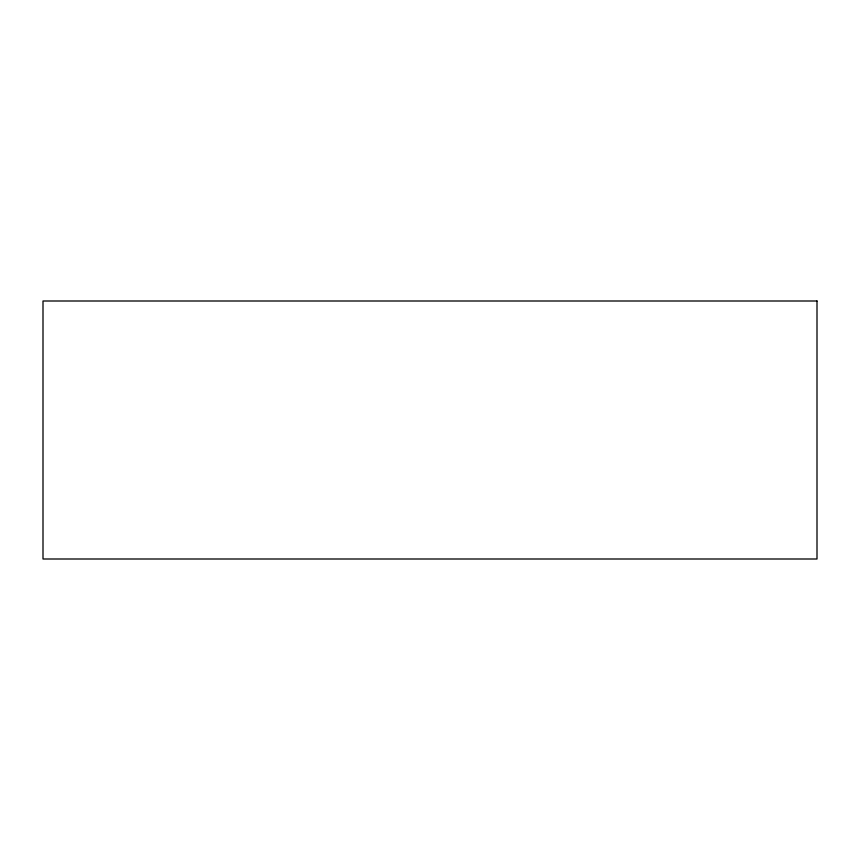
<?xml version="1.0" encoding="UTF-8"?>
<svg xmlns="http://www.w3.org/2000/svg" width="860" height="860" viewBox="0 0 860 860"><rect width="100%" height="100%" fill="white"/><g stroke="black" fill="none" stroke-linecap="round" stroke-linejoin="round"><path stroke-width="1.29" d="M817 301L43 301L43 559L817 559L817 301"/></g></svg>
